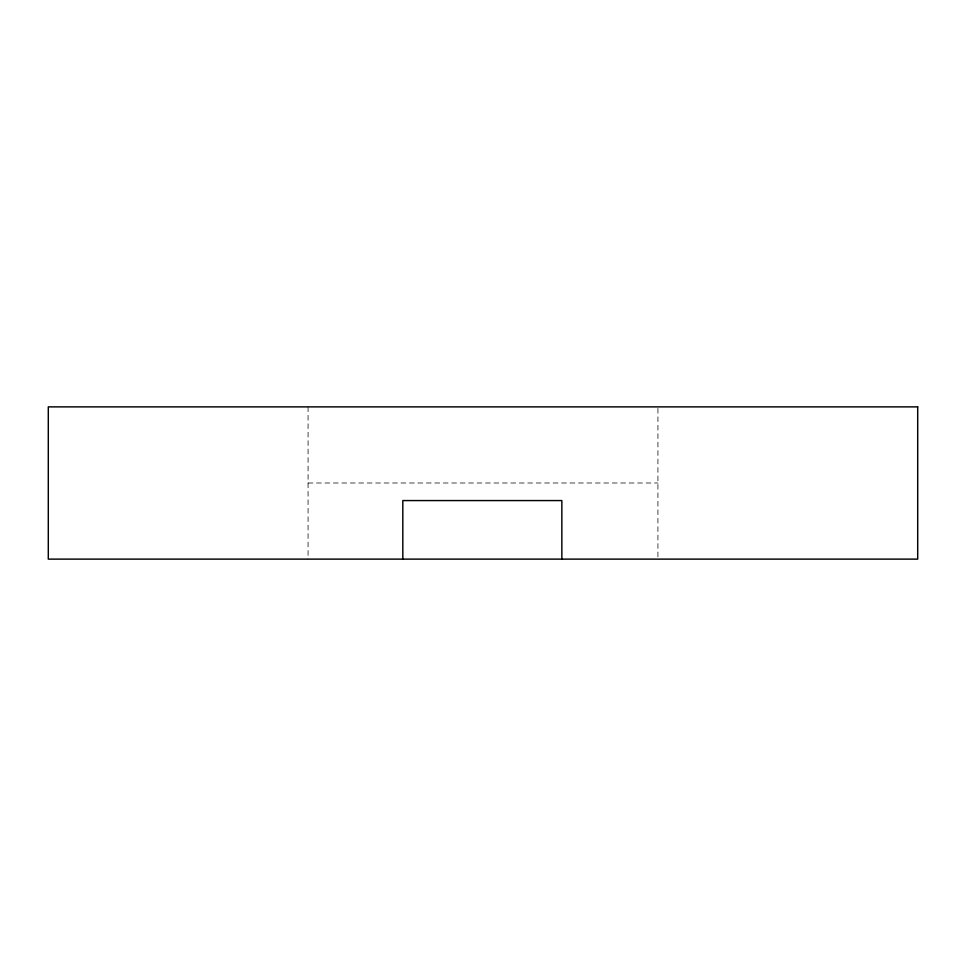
<?xml version="1.0" encoding="UTF-8"?>
<svg xmlns="http://www.w3.org/2000/svg" width="966" height="966" viewBox="0 0 966 966"><rect width="100%" height="100%" fill="white"/><g stroke="black" fill="none" stroke-linecap="round" stroke-linejoin="round"><path stroke-width="0.72" stroke-dasharray="4.83 3.62" d="M308.069 483L657.931 483M657.931 408.376L657.931 557.624M308.069 406.879L308.069 559.121"/><path stroke-width="1.45" d="M561.85 559.121L561.85 500.569L402.822 500.569L402.822 559.121M917.7 406.879L48.3 406.879L48.3 559.121L917.7 559.121L917.7 406.879"/></g></svg>
